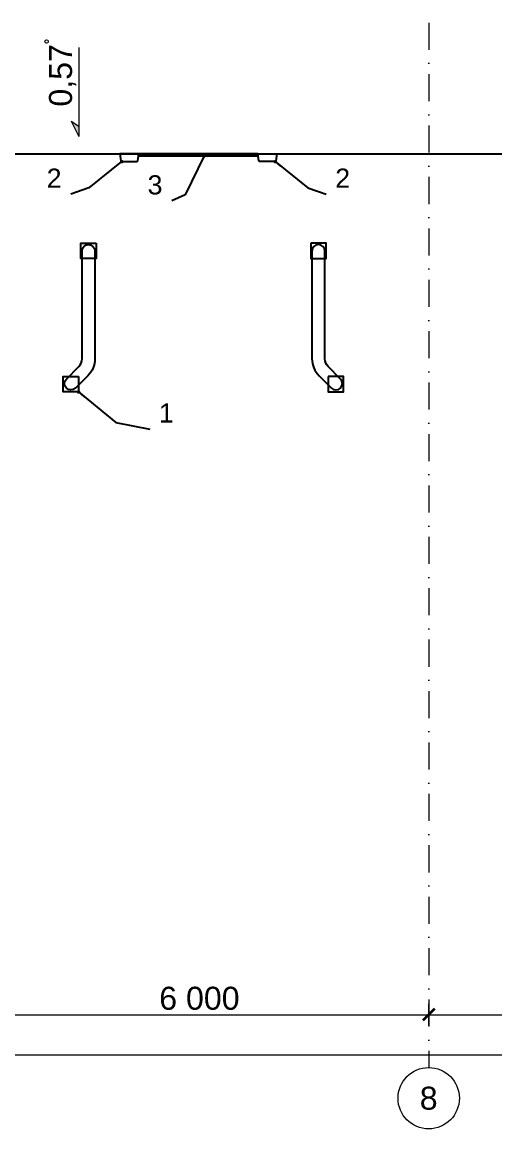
# Model space of a CAD drawing. Header units: millimetres. Extents: x -10605 to 104127, y -15987 to 52426.
# Drawn here: x 34697 to 40863, y -15987 to -1556 of the extents above; entities that cross this region are included whole.
import ezdxf
from ezdxf.enums import TextEntityAlignment as Align

# ---------------------------------------------------------------- set-up
doc = ezdxf.new("R2010")
doc.units = ezdxf.units.MM
doc.header["$MEASUREMENT"] = 0
doc.linetypes.add('Dot & Dashed', pattern=[670.277762, 352.777767, -176.388884, 0, -141.111112])
for name, color, linetype, lineweight in [('0_Ном._пера__200', 7, 'Continuous', 0), ('Металлический каркас здания_Ном._пера__98', 7, 'Continuous', 25), ('Оси_Ном._пера__200', 7, 'Continuous', 0), ('Оси_Ном._пера__97', 7, 'Continuous', 35), ('Оси_Ном._пера__98', 7, 'Continuous', 25), ('Оси_Ном._пера__99', 7, 'Continuous', 15), ('Отделочный_маркеры отделки_Ном._пера__200', 7, 'Continuous', 0), ('Стены _Ном._пера__91', 255, 'Continuous', 0), ('Стены _Ном._пера__98', 7, 'Continuous', 25)]:
    doc.layers.add(name, color=color, linetype=linetype, lineweight=lineweight)
doc.layers.add('Оси', color=7, linetype='Continuous')
doc.layers.add('Стены', color=7, linetype='Continuous')
doc.layers.add('Стены _Ном._пера__2', color=7, linetype='Continuous', lineweight=0, true_color=0xc2747474)
doc.styles.add('РЎР“Р•РќР•Р\xa0РР\xa0_РЎРўРР›Р¬_1', font='arial.ttf')
doc.dimstyles.new('СГЕНЕРИР_СТИЛЬ__1', dxfattribs={"dimtxt": 0.18, "dimasz": 91.2, "dimexe": 0.18, "dimexo": 0.0625, "dimgap": 0.09, "dimtad": 0, "dimtih": 1, "dimtoh": 1, "dimdec": 4, "dimzin": 0, "dimdsep": 46, "dimcen": 0.09, "dimadec": 0, "dimazin": 0, "dimtfac": 1, "dimtdec": 4, "dimtmove": 0, "dimatfit": 3, "dimldrblk": 'ARROWHEAD_11', "dimfxl": 1, "dimtolj": 1, "dimtzin": 0, "dimarcsym": 0})
doc.dimstyles.new('СГЕНЕРИР_СТИЛЬ__2', dxfattribs={"dimtxt": 300, "dimasz": 142.5, "dimexe": 0.18, "dimexo": 0.0625, "dimgap": 0.09, "dimtad": 1, "dimtih": 1, "dimtoh": 1, "dimdec": 4, "dimzin": 0, "dimdsep": 46, "dimtxsty": 'РЎР“Р•РќР•Р\xa0РР\xa0_РЎРўРР›Р¬_1', "dimblk": 'ARROWHEAD_6', "dimblk1": 'ARROWHEAD_6', "dimblk2": 'ARROWHEAD_6', "dimcen": 0.09, "dimse1": 1, "dimse2": 1, "dimadec": 0, "dimazin": 0, "dimtfac": 1, "dimtdec": 4, "dimtmove": 0, "dimatfit": 3, "dimfxl": 1, "dimtolj": 1, "dimtzin": 0, "dimarcsym": 0})

# ---------------------------------------------------------------- blocks, each defined once
blk = doc.blocks.new('Перекрытие_12', base_point=(35971, -3275))
at = {"layer": 'Стены _Ном._пера__98', "color": 7, "linetype": 'Continuous', "lineweight": 25, "flags": 128}
blk.add_lwpolyline([(35971, -3275), (35985, -3366), (35995, -3375), (36198, -3375), (36208, -3366), (36221, -3275)], close=True, dxfattribs=at)
blk = doc.blocks.new('Перекрытие_13', base_point=(38021, -3275))
at = {"layer": 'Стены _Ном._пера__98', "color": 7, "linetype": 'Continuous', "lineweight": 25, "flags": 128}
blk.add_lwpolyline([(38021, -3275), (38008, -3366), (37998, -3375), (37795, -3375), (37785, -3366), (37771, -3275)], close=True, dxfattribs=at)
blk = doc.blocks.new('Морф_56')
at = {"layer": 'Стены _Ном._пера__91', "color": 255, "linetype": 'Continuous', "lineweight": 0, "flags": 128}
for points in [[(36221, -3301), (36221, -3299)], [(36421, -3299), (36221, -3299)], [(36421, -3301), (36221, -3301)], [(36421, -3301), (36421, -3299)]]:
    blk.add_lwpolyline(points, dxfattribs=at)
blk = doc.blocks.new('Морф_57')
at = {"layer": 'Стены _Ном._пера__91', "color": 255, "linetype": 'Continuous', "lineweight": 0, "flags": 128}
for points in [[(36221, -3301), (36221, -3299)], [(36221, -3299), (36421, -3299)], [(36421, -3301), (36221, -3301)], [(36421, -3299), (36421, -3301)], [(36621, -3299), (36421, -3299)], [(36421, -3301), (36621, -3301)], [(36621, -3301), (36621, -3299)]]:
    blk.add_lwpolyline(points, dxfattribs=at)
blk = doc.blocks.new('Морф_58')
at = {"layer": 'Стены _Ном._пера__91', "color": 255, "linetype": 'Continuous', "lineweight": 0, "flags": 128}
for points in [[(36321, -3301), (36321, -3299)], [(36321, -3299), (36621, -3299)], [(36621, -3301), (36321, -3301)], [(36621, -3299), (36621, -3301)], [(36821, -3299), (36621, -3299)], [(36621, -3301), (36821, -3301)], [(36821, -3301), (36821, -3299)]]:
    blk.add_lwpolyline(points, dxfattribs=at)
blk = doc.blocks.new('Морф_59')
at = {"layer": 'Стены _Ном._пера__91', "color": 255, "linetype": 'Continuous', "lineweight": 0, "flags": 128}
for points in [[(36321, -3301), (36321, -3299)], [(36321, -3299), (36621, -3299)], [(36621, -3301), (36321, -3301)], [(36621, -3299), (36621, -3301)], [(36821, -3299), (36621, -3299)], [(36621, -3301), (36821, -3301)], [(36821, -3301), (36821, -3299)]]:
    blk.add_lwpolyline(points, dxfattribs=at)
blk = doc.blocks.new('Морф_60')
at = {"layer": 'Стены _Ном._пера__91', "color": 255, "linetype": 'Continuous', "lineweight": 0, "flags": 128}
for points in [[(36521, -3301), (36521, -3299)], [(36521, -3299), (36821, -3299)], [(36821, -3301), (36521, -3301)], [(36821, -3299), (36821, -3301)], [(37021, -3299), (36821, -3299)], [(36821, -3301), (37021, -3301)], [(37021, -3301), (37021, -3299)]]:
    blk.add_lwpolyline(points, dxfattribs=at)
blk = doc.blocks.new('Морф_61')
at = {"layer": 'Стены _Ном._пера__91', "color": 255, "linetype": 'Continuous', "lineweight": 0, "flags": 128}
for points in [[(36721, -3301), (36721, -3299)], [(36721, -3299), (37021, -3299)], [(37021, -3301), (36721, -3301)], [(37021, -3299), (37021, -3301)], [(37221, -3299), (37021, -3299)], [(37021, -3301), (37221, -3301)], [(37221, -3301), (37221, -3299)]]:
    blk.add_lwpolyline(points, dxfattribs=at)
blk = doc.blocks.new('Морф_62')
at = {"layer": 'Стены _Ном._пера__91', "color": 255, "linetype": 'Continuous', "lineweight": 0, "flags": 128}
for points in [[(36921, -3301), (36921, -3299)], [(36921, -3299), (37221, -3299)], [(37221, -3301), (36921, -3301)], [(37221, -3299), (37221, -3301)], [(37421, -3299), (37221, -3299)], [(37221, -3301), (37421, -3301)], [(37421, -3301), (37421, -3299)]]:
    blk.add_lwpolyline(points, dxfattribs=at)
blk = doc.blocks.new('Морф_63')
at = {"layer": 'Стены _Ном._пера__91', "color": 255, "linetype": 'Continuous', "lineweight": 0, "flags": 128}
for points in [[(37121, -3301), (37121, -3299)], [(37121, -3299), (37421, -3299)], [(37421, -3301), (37121, -3301)], [(37421, -3299), (37421, -3301)], [(37621, -3299), (37421, -3299)], [(37421, -3301), (37621, -3301)], [(37621, -3301), (37621, -3299)]]:
    blk.add_lwpolyline(points, dxfattribs=at)
blk = doc.blocks.new('Морф_64')
at = {"layer": 'Стены _Ном._пера__91', "color": 255, "linetype": 'Continuous', "lineweight": 0, "flags": 128}
for points in [[(37321, -3301), (37321, -3299)], [(37321, -3299), (37621, -3299)], [(37621, -3301), (37321, -3301)], [(37621, -3299), (37621, -3301)], [(37771, -3299), (37621, -3299)], [(37621, -3301), (37771, -3301)], [(37771, -3299), (37771, -3301)]]:
    blk.add_lwpolyline(points, dxfattribs=at)
blk = doc.blocks.new('Морф_65')
at = {"layer": 'Стены _Ном._пера__91', "color": 255, "linetype": 'Continuous', "lineweight": 0, "flags": 128}
for points in [[(37521, -3301), (37521, -3299)], [(37521, -3299), (37771, -3299)], [(37771, -3301), (37521, -3301)], [(37771, -3299), (37771, -3301)]]:
    blk.add_lwpolyline(points, dxfattribs=at)
blk = doc.blocks.new('Морф_66')
at = {"layer": 'Стены _Ном._пера__91', "color": 255, "linetype": 'Continuous', "lineweight": 0, "flags": 128}
for points in [[(37721, -3301), (37721, -3299)], [(37721, -3299), (37771, -3299)], [(37771, -3301), (37721, -3301)], [(37771, -3299), (37771, -3301)]]:
    blk.add_lwpolyline(points, dxfattribs=at)
blk = doc.blocks.new('Wheel_Guide_WBM')
at = {"layer": 'Металлический каркас здания_Ном._пера__98', "color": 7, "linetype": 'Continuous', "lineweight": 25, "flags": 128}
for points in [[(-100, 100), (-100, -100), (100, -100), (100, 100)], [(129, -1638), (129, -1838), (329, -1838), (329, -1638)]]:
    blk.add_lwpolyline(points, close=True, dxfattribs=at)
blk.add_lwpolyline([(-84, 0), (-84, -1405, 0.198912), (8, -1626), (170, -1788, 1), (288, -1670), (126, -1508, -0.198912), (84, -1405), (84, 0, 1)], format="xyb", close=True, dxfattribs=at)
blk = doc.blocks.new('ARROWHEAD_11')
at = {"color": 0, "linetype": 'Continuous', "lineweight": 0}
blk.add_line((0, 0), (-1, 0), dxfattribs=at)
at = {"color": 0, "linetype": 'Continuous', "lineweight": 0, "const_width": 0.25, "flags": 128}
blk.add_lwpolyline([(-0.125, 0, 1), (0.125, 0, 1)], format="xyb", close=True, dxfattribs=at)
blk = doc.blocks.new('Перекрытие_75', base_point=(3875, -3275))
at = {"layer": 'Стены _Ном._пера__98', "color": 7, "linetype": 'Continuous', "lineweight": 25, "flags": 128}
blk.add_lwpolyline([(3875, -3275), (94125, -3275), (94125, -300), (3875, -300)], close=True, dxfattribs=at)
blk = doc.blocks.new('Перекрытие_81', base_point=(36221, -3299))
at = {"layer": 'Стены _Ном._пера__2', "linetype": 'Continuous', "lineweight": 0, "true_color": 0x979797}
blk.add_hatch(color=252, dxfattribs=at).paths.add_polyline_path([(36221, -3299), (37771, -3299), (37771, -3275), (36221, -3275)])
at = {"layer": 'Стены _Ном._пера__98', "color": 7, "linetype": 'Continuous', "lineweight": 25, "flags": 128}
blk.add_lwpolyline([(36221, -3299), (37771, -3299), (37771, -3275), (36221, -3275)], close=True, dxfattribs=at)
blk = doc.blocks.new('Стандартный Маркер Сетки_4')
at = {"layer": 'Оси_Ном._пера__200', "color": 7, "linetype": 'Dot & Dashed', "lineweight": 0}
for p in [(0, 0), (55187, 0)]:
    blk.add_line(p, (55187, 0), dxfattribs=at)
blk.add_point((55187, 0), dxfattribs=at)
blk.add_point((55187, 0), dxfattribs=at)
at = {"layer": 'Оси_Ном._пера__99', "color": 7, "linetype": 'Continuous', "lineweight": 15}
blk.add_circle((55587, 0), 400, dxfattribs=at)
at = {"layer": 'Оси_Ном._пера__200', "color": 7, "lineweight": 0, "style": 'РЎР“Р•РќР•Р\xa0РР\xa0_РЎРўРР›Р¬_1'}
blk.add_attdef('AC_MarkerText_1', text='', height=300, rotation=90, dxfattribs=at).set_placement((55368, -69), align=Align.TOP_CENTER)
blk = doc.blocks.new('Символ Уклона 27')
at = {"layer": '0_Ном._пера__200', "linetype": 'Continuous', "lineweight": 0, "true_color": 0x000000}
blk.add_hatch(color=18, dxfattribs=at).paths.add_polyline_path([(1160, 0), (960, 100), (1027, 0)])
at = {"layer": '0_Ном._пера__200', "color": 7, "linetype": 'Continuous', "lineweight": 0}
for p, q in [((0, 0), (1160, 0)), ((960, 100), (1160, 0)), ((960, 100), (1027, 0))]:
    blk.add_line(p, q, dxfattribs=at)
at = {"layer": '0_Ном._пера__200', "color": 7, "linetype": 'Continuous', "lineweight": 0, "style": 'РЎР“Р•РќР•Р\xa0РР\xa0_РЎРўРР›Р¬_1'}
blk.add_attdef('txt', text='', height=300, dxfattribs=at).set_placement((0, 45), align=Align.BOTTOM_LEFT)
blk = doc.blocks.new('*D2483')
at = {"layer": 'Оси_Ном._пера__200', "color": 7, "linetype": 'Continuous', "lineweight": 0}
for p, q in [((0, -15163), (0, -14881)), ((98000, -15163), (98000, -14881)), ((-112, -15022), (0, -15022)), ((0, -15022), (98000, -15022)), ((98000, -15022), (98113, -15022))]:
    blk.add_line(p, q, dxfattribs=at)
at = {"layer": 'Оси_Ном._пера__98', "color": 7, "linetype": 'Continuous', "lineweight": 25}
for p, q in [((75, -14947), (-75, -15097)), ((97925, -15097), (98075, -14947))]:
    blk.add_line(p, q, dxfattribs=at)
at = {"layer": 'Оси_Ном._пера__200', "color": 7, "lineweight": 0, "insert": (48371, -14962), "char_height": 300, "attachment_point": 7, "style": 'РЎР“Р•РќР•Р\xa0РР\xa0_РЎРўРР›Р¬_1'}
blk.add_mtext('\\A1;{\\pql;\\fArial|b0|i0|c204|p0;\\W1.000000;98\xa0000}', dxfattribs=at)
blk = doc.blocks.new('ARROWHEAD_6')
at = {"color": 0, "linetype": 'Continuous', "lineweight": 0}
for p, q in [((0, 0), (-1, 0)), ((-0.5, -0.5), (0.5, 0.5))]:
    blk.add_line(p, q, dxfattribs=at)
blk = doc.blocks.new('*D2498')
at = {"layer": 'Оси_Ном._пера__200', "color": 7, "linetype": 'Continuous', "lineweight": 0}
for p, q in [((34000, -14639), (34000, -14358)), ((40000, -14639), (40000, -14358)), ((34000, -14498), (40000, -14498))]:
    blk.add_line(p, q, dxfattribs=at)
at = {"layer": 'Оси_Ном._пера__97', "color": 7, "linetype": 'Continuous', "lineweight": 35}
for p, q in [((34075, -14423), (33925, -14573)), ((40075, -14423), (39925, -14573))]:
    blk.add_line(p, q, dxfattribs=at)
at = {"layer": 'Оси_Ном._пера__200', "color": 7, "lineweight": 0, "insert": (36485, -14438), "char_height": 300, "attachment_point": 7, "style": 'РЎР“Р•РќР•Р\xa0РР\xa0_РЎРўРР›Р¬_1'}
blk.add_mtext('\\A1;{\\pql;\\fArial|b0|i0|c204|p0;\\W1.000000;6\xa0000}', dxfattribs=at)
blk = doc.blocks.new('*D2499')
at = {"layer": 'Оси_Ном._пера__200', "color": 7, "linetype": 'Continuous', "lineweight": 0}
for p, q in [((40000, -14639), (40000, -14358)), ((46000, -14639), (46000, -14358)), ((40000, -14498), (46000, -14498))]:
    blk.add_line(p, q, dxfattribs=at)
at = {"layer": 'Оси_Ном._пера__97', "color": 7, "linetype": 'Continuous', "lineweight": 35}
for p, q in [((40075, -14423), (39925, -14573)), ((46075, -14423), (45925, -14573))]:
    blk.add_line(p, q, dxfattribs=at)
at = {"layer": 'Оси_Ном._пера__200', "color": 7, "lineweight": 0, "insert": (42485, -14438), "char_height": 300, "attachment_point": 7, "style": 'РЎР“Р•РќР•Р\xa0РР\xa0_РЎРўРР›Р¬_1'}
blk.add_mtext('\\A1;{\\pql;\\fArial|b0|i0|c204|p0;\\W1.000000;6\xa0000}', dxfattribs=at)

msp = doc.modelspace()

# ---------------------------------------------------------------- linework, layer by layer
at = {"layer": '0_Ном._пера__200', "color": 7, "linetype": 'Continuous', "lineweight": 0}
msp.add_circle((35016.2569, -1808.8055), 22.45248, dxfattribs=at)

# ---------------------------------------------------------------- block references
ref = msp.add_blockref('Символ Уклона 27', (35437.51288, -1886.47244), dxfattribs=dict(at, xscale=-1, zscale=1000, rotation=90))
ref.add_attrib('txt', '0,57', dxfattribs={"color": 7, "linetype": 'Continuous', "lineweight": 0, "height": 300, "rotation": 90, "style": 'РЎР“Р•РќР•Р\xa0РР\xa0_РЎРўРР›Р¬_1'}).set_placement((35437.51288, -1841.8738), align=Align.BOTTOM_RIGHT)
at = {"layer": 'Металлический каркас здания_Ном._пера__98', "color": 7, "linetype": 'Continuous', "lineweight": 25, "xscale": -1, "zscale": 1000}
msp.add_blockref('Wheel_Guide_WBM', (35561.91639, -4539.93779), dxfattribs=at)
at = {"layer": 'Металлический каркас здания_Ном._пера__98', "color": 7, "linetype": 'Continuous', "lineweight": 25, "zscale": 1000}
msp.add_blockref('Wheel_Guide_WBM', (38561.91639, -4539.93779), dxfattribs=at)
at = {"layer": 'Оси', "color": 8, "linetype": 'Continuous', "lineweight": 0, "true_color": 0x747474}
ref = msp.add_blockref('Стандартный Маркер Сетки_4', (40000, 40000.00005), dxfattribs=dict(at, zscale=1000, rotation=270))
ref.add_attrib('AC_MarkerText_1', '8', dxfattribs={"layer": 'Оси_Ном._пера__200', "color": 7, "lineweight": 0, "height": 300, "rotation": 360, "style": 'РЎР“Р•РќР•Р\xa0РР\xa0_РЎРўРР›Р¬_1'}).set_placement((40000, -15437.02337), align=Align.TOP_CENTER)
at = {"layer": 'Стены', "color": 7, "linetype": 'Continuous', "lineweight": 25}
for name, p in [('Перекрытие_75', (3875, -3275)), ('Перекрытие_12', (35971.2155, -3275)), ('Перекрытие_81', (36221.17383, -3299.07348)), ('Перекрытие_13', (38021.27341, -3275))]:
    msp.add_blockref(name, p, dxfattribs=at)
at = {"layer": 'Стены', "linetype": 'Continuous', "lineweight": 0}
for name in ['Морф_56', 'Морф_57', 'Морф_58', 'Морф_59', 'Морф_60', 'Морф_61', 'Морф_62', 'Морф_63', 'Морф_64', 'Морф_65', 'Морф_66']:
    msp.add_blockref(name, (0, 0), dxfattribs=at)

# ---------------------------------------------------------------- texts
at = {"layer": 'Отделочный_маркеры отделки_Ном._пера__200', "color": 7, "linetype": 'Continuous', "lineweight": 0, "char_height": 250, "style": 'РЎР“Р•РќР•Р\xa0РР\xa0_РЎРўРР›Р¬_1'}
for s, insert, attachment_point in [('\\A1;{\\pqr;\\fArial|b0|i0|c204|p0;\\W1.000000;2}', (35211.33999, -3715.30228), 9), ('\\A1;{\\pql;\\fArial|b0|i0|c204|p0;\\W1.000000;2}', (38781.14892, -3715.30228), 7), ('\\A1;{\\pqr;\\fArial|b0|i0|c204|p0;\\W1.000000;3}', (36527.6545, -3805.98357), 9), ('\\A1;{\\pql;\\fArial|b0|i0|c204|p0;\\W1.000000;1}', (36481.10439, -6777.14945), 7)]:
    msp.add_mtext(s, dxfattribs=dict(at, insert=insert, attachment_point=attachment_point))

# ---------------------------------------------------------------- dimensions: what is measured, and where the dimension line sits
at = {"layer": 'Оси', "color": 7, "linetype": 'Continuous', "lineweight": 0}
for base, p1, p2, picture, middle in [((40000, -14498.3327), (34000, -15587.02337), (40000, -15587.02337), '*D2498', (36999.83803, -14288.3327)), ((46000, -14498.3327), (40000, -15587.02337), (46000, -15587.02337), '*D2499', (42999.83803, -14288.3327)), ((98000.0000716933, -15021.8971559644), (0, -15587.0233678859), (98000.0000716933, -15587.0233678859), '*D2483', (48999.5830575523, -14811.8971535802))]:
    dim = msp.add_linear_dim(base=base, p1=p1, p2=p2, dimstyle='СГЕНЕРИР_СТИЛЬ__2', dxfattribs=at)
    dim.commit()
    dim.dimension.update_dxf_attribs({"geometry": picture, "text_midpoint": middle, "dimtype": 160})

# ---------------------------------------------------------------- leaders
at = {"layer": 'Отделочный_маркеры отделки_Ном._пера__200', "color": 7, "linetype": 'Continuous', "lineweight": 0, "annotation_type": 0, "has_hookline": 1}
for points, hookline_direction, text_width in [([(37071.17383, -3300.56615), (36822.32918, -3805.98357), (36647.6545, -3887.34573)], 1, 163.5), ([(35994.84512, -3374.98221), (35568.80982, -3715.30228), (35331.33999, -3801.01751)], 1, 165.25), ([(37997.64378, -3374.98221), (38423.67908, -3715.30228), (38661.14892, -3801.01751)], 0, 165.25), ([(35432.91639, -6378.01033), (35917.77046, -6777.14945), (36361.10439, -6862.8644)], 1, 92)]:
    msp.add_leader(points, dimstyle='СГЕНЕРИР_СТИЛЬ__1', dxfattribs=dict(at, hookline_direction=hookline_direction, text_width=text_width))

doc.saveas('drawing.dxf')
